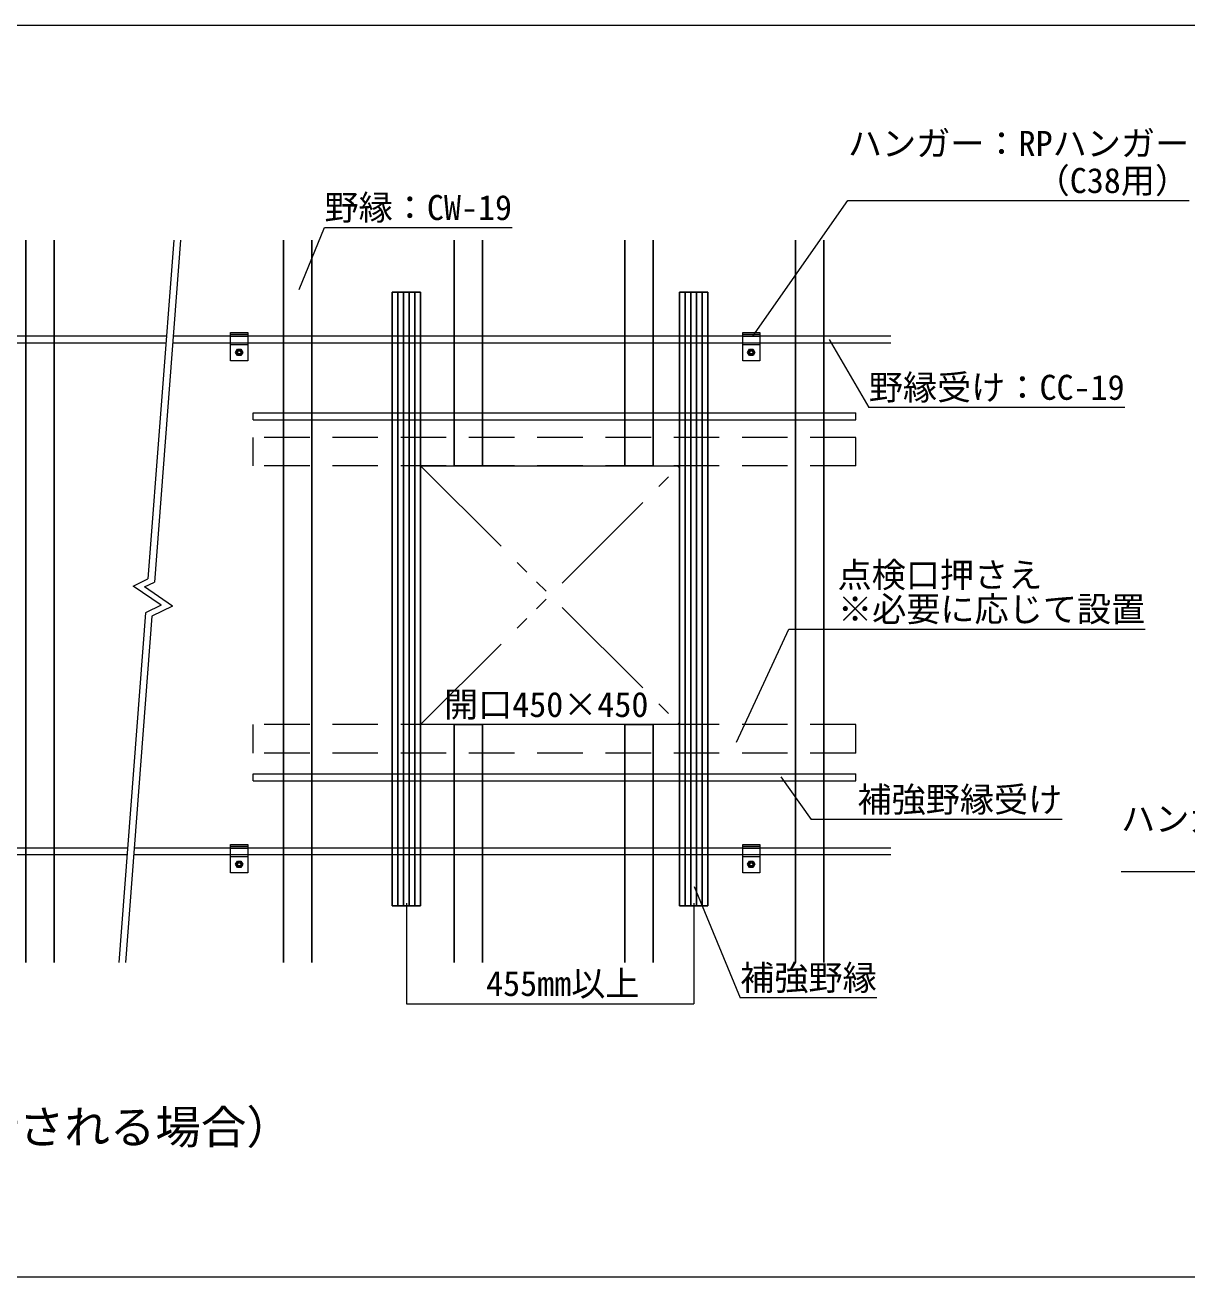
# Model space of a CAD drawing. Units: millimetres, scale not verified. Extents: x -7800 to 7800, y -5578 to 5491.
# Drawn here: x 2527 to 4570, y -2196 to 5 of the extents above; entities that cross this region are included whole.
import ezdxf
from ezdxf.enums import TextEntityAlignment as Align

# ---------------------------------------------------------------- set-up
doc = ezdxf.new("R2010")
doc.units = ezdxf.units.MM
doc.header["$LTSCALE"] = 40
for name, pattern in [('CHAIN1', [8, 5, -1, 1, -1]), ('DASHED1', [1.8, 1.2, -0.6]), ('DASHED2', [3, 2, -1]), ('DOUBLE_CHAIN1', [8.8, 5, -1, 0.6, -0.6, 0.6, -1])]:
    doc.linetypes.add(name, pattern=pattern)
for name, color, linetype, lineweight in [('6-1_吊り材', 4, 'Continuous', 9), ('6-2_野縁受け', 3, 'Continuous', 18), ('6-3_野縁', 2, 'Continuous', 25), ('6-5_寸法', 4, 'Continuous', 9), ('6-6_文字', 7, 'Continuous', 18), ('6-D', 7, 'Continuous', 18), ('6-E', 7, 'DASHED2', 18), ('6-F', 7, 'Continuous', 18), ('F-2_太線１', 3, 'Continuous', 18)]:
    doc.layers.add(name, color=color, linetype=linetype, lineweight=lineweight)
doc.styles.add('ＭＳ ゴシック', font='')
doc.styles.get('ＭＳ ゴシック').set_extended_font_data('MS Gothic')

msp = doc.modelspace()

# ---------------------------------------------------------------- linework, layer by layer
at = {"layer": '6-1_吊り材'}
for p, q in [((2888.66, -585.32), (2888.66, -535.66)), ((2888.66, -535.66), (2918.66, -535.66)), ((2888.66, -538.57), (2918.66, -538.57)), ((2888.66, -541.82), (2918.66, -541.82)), ((2918.66, -535.66), (2918.66, -585.32)), ((3788.66, -585.32), (3788.66, -535.66)), ((3788.66, -535.66), (3818.66, -535.66)), ((3788.66, -538.57), (3818.66, -538.57)), ((3788.66, -541.82), (3818.66, -541.82)), ((3818.66, -535.66), (3818.66, -585.32)), ((2888.66, -553.32), (2918.66, -553.32)), ((3788.66, -553.32), (3818.66, -553.32)), ((2918.66, -585.32), (2888.66, -585.32)), ((3818.66, -585.32), (3788.66, -585.32)), ((2888.66, -1485.32), (2888.66, -1435.66)), ((2888.66, -1435.66), (2918.66, -1435.66)), ((2888.66, -1438.57), (2918.66, -1438.57)), ((2888.66, -1441.82), (2918.66, -1441.82)), ((2918.66, -1435.66), (2918.66, -1485.32)), ((3788.66, -1485.32), (3788.66, -1435.66)), ((3788.66, -1435.66), (3818.66, -1435.66)), ((3788.66, -1438.57), (3818.66, -1438.57)), ((3788.66, -1441.82), (3818.66, -1441.82)), ((3818.66, -1435.66), (3818.66, -1485.32)), ((2888.66, -1453.32), (2918.66, -1453.32)), ((3788.66, -1453.32), (3818.66, -1453.32)), ((2918.66, -1485.32), (2888.66, -1485.32)), ((3818.66, -1485.32), (3788.66, -1485.32))]:
    msp.add_line(p, q, dxfattribs=at)
at = {"layer": '6-1_吊り材', "linetype": 'DASHED1'}
for p, q in [((2888.66, -556.52), (2918.66, -556.52)), ((3788.66, -556.52), (3818.66, -556.52)), ((2888.66, -1456.52), (2918.66, -1456.52)), ((3788.66, -1456.52), (3818.66, -1456.52))]:
    msp.add_line(p, q, dxfattribs=at)
at = {"layer": '6-1_吊り材'}
for points in [[(2900.48, -575.82), (2897.31, -570.32), (2900.48, -564.82), (2906.83, -564.82), (2910.01, -570.32), (2906.83, -575.82)], [(3800.48, -575.82), (3797.31, -570.32), (3800.48, -564.82), (3806.83, -564.82), (3810.01, -570.32), (3806.83, -575.82)], [(2900.48, -1475.82), (2897.31, -1470.32), (2900.48, -1464.82), (2906.83, -1464.82), (2910.01, -1470.32), (2906.83, -1475.82)], [(3800.48, -1475.82), (3797.31, -1470.32), (3800.48, -1464.82), (3806.83, -1464.82), (3810.01, -1470.32), (3806.83, -1475.82)]]:
    msp.add_lwpolyline(points, close=True, dxfattribs=at)
for centre, radius in [((2903.66, -570.32), 5.24), ((2903.66, -570.32), 3.5), ((3803.66, -570.32), 5.24), ((3803.66, -570.32), 3.5), ((2903.66, -1470.32), 5.24), ((2903.66, -1470.32), 3.5), ((3803.66, -1470.32), 5.24), ((3803.66, -1470.32), 3.5)]:
    msp.add_circle(centre, radius, dxfattribs=at)
at = {"layer": '6-1_吊り材', "linetype": 'DASHED1'}
for centre in [(2903.66, -570.32), (3803.66, -570.32), (2903.66, -1470.32), (3803.66, -1470.32)]:
    msp.add_circle(centre, 2.75, dxfattribs=at)
at = {"layer": '6-2_野縁受け'}
for p, q in [((1483.02, -541.32), (2775.73, -541.32)), ((2787.77, -541.32), (4048.92, -541.32)), ((1482.1, -553.32), (2774.82, -553.32)), ((2786.85, -553.32), (4048.92, -553.32)), ((2928.1, -688.87), (2928.1, -676.87)), ((2928.1, -676.87), (3987.57, -676.87)), ((3987.57, -688.87), (3987.57, -676.87)), ((2928.1, -688.87), (3987.57, -688.87)), ((2928.1, -1323.45), (2928.1, -1311.45)), ((2928.1, -1311.45), (3987.57, -1311.45)), ((3987.57, -1323.45), (3987.57, -1311.45)), ((2928.1, -1323.45), (3987.57, -1323.45)), ((1414.62, -1441.32), (2707.34, -1441.32)), ((2719.37, -1441.32), (4048.92, -1441.32)), ((1413.71, -1453.32), (2706.43, -1453.32)), ((2718.46, -1453.32), (4048.92, -1453.32))]:
    msp.add_line(p, q, dxfattribs=at)
at = {"layer": '6-3_野縁'}
for p, q in [((2528.47, -372.96), (2528.47, -541.32)), ((2578.47, -372.96), (2578.47, -541.32)), ((2981.35, -372.96), (2981.35, -541.32)), ((3031.35, -372.96), (3031.35, -541.32)), ((3281.35, -372.96), (3281.35, -541.32)), ((3331.35, -372.96), (3331.35, -541.32)), ((3581.35, -372.96), (3581.35, -541.32)), ((3631.35, -372.96), (3631.35, -541.32)), ((3881.35, -372.96), (3881.35, -541.32)), ((3931.35, -372.96), (3931.35, -541.32)), ((3172.64, -464.66), (3172.64, -1543.51)), ((3172.64, -464.66), (3222.64, -464.66)), ((3182.64, -464.66), (3182.64, -1543.51)), ((3192.64, -464.66), (3192.64, -1543.51)), ((3202.64, -464.66), (3202.64, -1543.51)), ((3212.64, -464.66), (3212.64, -1543.51)), ((3222.64, -464.66), (3222.64, -1543.51)), ((3677.64, -464.66), (3677.64, -1543.51)), ((3677.64, -464.66), (3727.64, -464.66)), ((3687.64, -464.66), (3687.64, -1543.51)), ((3697.64, -464.66), (3697.64, -1543.51)), ((3707.64, -464.66), (3707.64, -1543.51)), ((3717.64, -464.66), (3717.64, -1543.51)), ((3727.64, -464.66), (3727.64, -1543.51)), ((2528.47, -553.32), (2528.47, -1441.32)), ((2578.47, -553.32), (2578.47, -1441.32)), ((2981.35, -553.32), (2981.35, -676.87)), ((3031.35, -553.32), (3031.35, -676.87)), ((3281.35, -553.32), (3281.35, -676.87)), ((3331.35, -553.32), (3331.35, -676.87)), ((3581.35, -553.32), (3581.35, -676.87)), ((3631.35, -553.32), (3631.35, -676.87)), ((3881.35, -553.32), (3881.35, -676.87)), ((3931.35, -553.32), (3931.35, -676.87)), ((2981.35, -688.87), (2981.35, -1311.45)), ((3031.35, -688.87), (3031.35, -1311.45)), ((3281.35, -688.87), (3281.35, -769.82)), ((3331.35, -688.87), (3331.35, -769.82)), ((3581.35, -688.87), (3581.35, -769.82)), ((3631.35, -688.87), (3631.35, -769.82)), ((3881.35, -688.87), (3881.35, -1311.45)), ((3931.35, -688.87), (3931.35, -1311.45)), ((3281.35, -769.82), (3331.35, -769.82)), ((3581.35, -769.82), (3631.35, -769.82)), ((3281.35, -1224.82), (3331.35, -1224.82)), ((3281.35, -1224.82), (3281.35, -1311.45)), ((3331.35, -1224.82), (3331.35, -1311.45)), ((3581.35, -1224.82), (3631.35, -1224.82)), ((3581.35, -1224.82), (3581.35, -1311.45)), ((3631.35, -1224.82), (3631.35, -1311.45)), ((2981.35, -1323.45), (2981.35, -1441.32)), ((3031.35, -1323.45), (3031.35, -1441.32)), ((3281.35, -1323.45), (3281.35, -1441.32)), ((3331.35, -1323.45), (3331.35, -1441.32)), ((3581.35, -1323.45), (3581.35, -1441.32)), ((3631.35, -1323.45), (3631.35, -1441.32)), ((3881.35, -1323.45), (3881.35, -1441.32)), ((3931.35, -1323.45), (3931.35, -1441.32)), ((2528.47, -1453.32), (2528.47, -1643.03)), ((2578.47, -1453.32), (2578.47, -1643.03)), ((2981.35, -1453.32), (2981.35, -1643.03)), ((3031.35, -1453.32), (3031.35, -1643.03)), ((3281.35, -1453.32), (3281.35, -1643.03)), ((3331.35, -1453.32), (3331.35, -1643.03)), ((3581.35, -1453.32), (3581.35, -1643.03)), ((3631.35, -1453.32), (3631.35, -1643.03)), ((3881.35, -1453.32), (3881.35, -1643.03)), ((3931.35, -1453.32), (3931.35, -1643.03)), ((3172.64, -1543.51), (3222.64, -1543.51)), ((3677.64, -1543.51), (3727.64, -1543.51))]:
    msp.add_line(p, q, dxfattribs=at)
at = {"layer": '6-3_野縁', "linetype": 'DASHED1'}
for p, q in [((2528.47, -553.32), (2528.47, -541.32)), ((2578.47, -553.32), (2578.47, -541.32)), ((2981.35, -541.32), (2981.35, -553.32)), ((3031.35, -541.32), (3031.35, -553.32)), ((3281.35, -541.32), (3281.35, -553.32)), ((3331.35, -541.32), (3331.35, -553.32)), ((3581.35, -541.32), (3581.35, -553.32)), ((3631.35, -541.32), (3631.35, -553.32)), ((3881.35, -541.32), (3881.35, -553.32)), ((3931.35, -541.32), (3931.35, -553.32)), ((2981.35, -688.87), (2981.35, -676.87)), ((3031.35, -688.87), (3031.35, -676.87)), ((3281.35, -688.87), (3281.35, -676.87)), ((3331.35, -688.87), (3331.35, -676.87)), ((3581.35, -688.87), (3581.35, -676.87)), ((3631.35, -688.87), (3631.35, -676.87)), ((3881.35, -688.87), (3881.35, -676.87)), ((3931.35, -688.87), (3931.35, -676.87)), ((2981.35, -1311.45), (2981.35, -1323.45)), ((3031.35, -1311.45), (3031.35, -1323.45)), ((3281.35, -1311.45), (3281.35, -1323.45)), ((3331.35, -1311.45), (3331.35, -1323.45)), ((3581.35, -1311.45), (3581.35, -1323.45)), ((3631.35, -1311.45), (3631.35, -1323.45)), ((3881.35, -1311.45), (3881.35, -1323.45)), ((3931.35, -1311.45), (3931.35, -1323.45)), ((2528.47, -1453.32), (2528.47, -1441.32)), ((2578.47, -1453.32), (2578.47, -1441.32)), ((2981.35, -1441.32), (2981.35, -1453.32)), ((3031.35, -1441.32), (3031.35, -1453.32)), ((3281.35, -1441.32), (3281.35, -1453.32)), ((3331.35, -1441.32), (3331.35, -1453.32)), ((3581.35, -1441.32), (3581.35, -1453.32)), ((3631.35, -1441.32), (3631.35, -1453.32)), ((3881.35, -1441.32), (3881.35, -1453.32)), ((3931.35, -1441.32), (3931.35, -1453.32))]:
    msp.add_line(p, q, dxfattribs=at)
at = {"layer": '6-5_寸法', "linetype": 'CHAIN1'}
for p, q in [((3197.64, -1538.75), (3197.64, -1715.69)), ((3702.64, -1538.75), (3702.64, -1715.69))]:
    msp.add_line(p, q, dxfattribs=at)
at = {"layer": '6-5_寸法'}
msp.add_line((3197.64, -1715.69), (3702.64, -1715.69), dxfattribs=at)
at = {"layer": '6-6_文字'}
for p, q in [((3806.79, -541.93), (3973.6, -303.45)), ((3973.6, -303.45), (4573.6, -303.45)), ((3009.07, -459.58), (3053.6, -350.91)), ((3053.6, -350.91), (3383.6, -350.91)), ((3940.47, -548), (4010.32, -667)), ((4460.32, -667), (4010.32, -667)), ((3777.94, -1255.44), (3869.62, -1056.81)), ((3869.62, -1056.81), (4496.22, -1056.81)), ((3855.98, -1316.65), (3908.85, -1391.66)), ((4350.41, -1391.66), (3908.85, -1391.66)), ((5053.81, -1483.38), (4453.81, -1483.38)), ((3703.6, -1509.19), (3784.27, -1704.8)), ((4024.27, -1704.8), (3784.27, -1704.8))]:
    msp.add_line(p, q, dxfattribs=at)
at = {"layer": '6-D', "linetype": 'DOUBLE_CHAIN1'}
for p, q in [((3222.64, -1224.82), (3677.64, -769.82)), ((3222.64, -769.82), (3677.64, -1224.82))]:
    msp.add_line(p, q, dxfattribs=at)
at = {"layer": '6-D'}
for p, q in [((3222.64, -1224.82), (3222.64, -769.82)), ((3222.64, -769.82), (3677.64, -769.82)), ((3222.64, -769.82), (3677.64, -769.82)), ((3222.64, -769.82), (3222.64, -1224.82)), ((3677.64, -769.82), (3677.64, -1224.82)), ((3677.64, -769.82), (3677.64, -1224.82)), ((3677.64, -1224.82), (3222.64, -1224.82))]:
    msp.add_line(p, q, dxfattribs=at)
at = {"layer": '6-E'}
for p, q in [((2928.1, -769.82), (2928.1, -719.82)), ((3987.57, -719.82), (2928.1, -719.82)), ((3987.57, -769.82), (3987.57, -719.82)), ((3987.57, -769.82), (2928.1, -769.82))]:
    msp.add_line(p, q, dxfattribs=at)
for points in [[(3987.57, -1274.82), (3987.57, -1224.82), (2928.1, -1224.82)], [(3987.57, -1274.82), (2928.1, -1274.82), (2928.1, -1224.82)]]:
    msp.add_lwpolyline(points, dxfattribs=at)
at = {"layer": '6-F'}
for p, q in [((2788.53, -372.96), (2743.26, -968.64)), ((2800.56, -372.96), (2754.87, -974.16)), ((2717.33, -981.09), (2743.26, -968.64)), ((2766.73, -1014.85), (2717.33, -981.09)), ((2737.27, -982.61), (2754.87, -974.16)), ((2786.68, -1016.37), (2737.27, -982.61)), ((2738.72, -1028.31), (2692.01, -1643.03)), ((2750.34, -1033.82), (2704.04, -1643.03)), ((2766.73, -1014.85), (2738.72, -1028.31)), ((2786.68, -1016.37), (2750.34, -1033.82))]:
    msp.add_line(p, q, dxfattribs=at)
at = {"layer": 'F-2_太線１'}
for p, q in [((78.17, 5.07), (7638.17, 5.07)), ((78.17, -2195.73), (7638.17, -2195.73))]:
    msp.add_line(p, q, dxfattribs=at)

# ---------------------------------------------------------------- texts
at = {"layer": '6-5_寸法', "color": 7, "style": 'ＭＳ ゴシック'}
msp.add_text('455mm以上', height=43.99, dxfattribs=at).set_placement((3337.64, -1714.93), align=Align.BOTTOM_LEFT)
at = {"layer": '6-6_文字', "style": 'ＭＳ ゴシック'}
for s, p in [('ハンガー：RPハンガー', (3973.6, -238.22)), ('（C38用）', (4303.6, -303.45)), ('野縁：CW-19', (3053.6, -350.91)), ('野縁受け：CC-19', (4010.32, -667)), ('点検口押さえ', (3955.44, -996.71)), ('※必要に応じて設置', (3956.22, -1056.81)), ('開口450×450', (3263.55, -1224.54)), ('補強野縁受け', (3990.41, -1391.66)), ('ハンガー：RPハンガー', (4453.81, -1425.51)), ('補強野縁', (3784.27, -1704.8))]:
    msp.add_text(s, height=43.99, dxfattribs=at).set_placement(p, align=Align.BOTTOM_LEFT)
at = {"layer": '6-6_文字', "color": 3, "style": 'ＭＳ ゴシック'}
msp.add_text('開口部の補強（野縁が切断される場合）', height=58.65, dxfattribs=at).set_placement((1556.35, -1979.13), align=Align.BOTTOM_LEFT)

doc.saveas('drawing.dxf')
